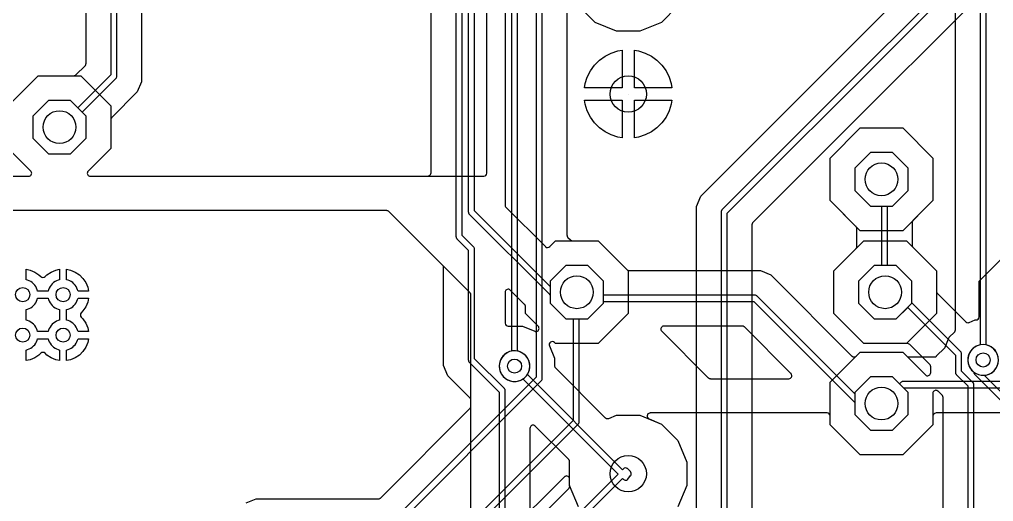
# Model space of a CAD drawing. Header units: millimetres. Extents: x 0 to 100, y 0 to 100.
# Drawn here: x 35.92 to 60, y 36.89 to 48.8 of the extents above; entities that cross this region are included whole.
import ezdxf

# ---------------------------------------------------------------- set-up
doc = ezdxf.new("R2010")
doc.units = ezdxf.units.MM

msp = doc.modelspace()

# ---------------------------------------------------------------- linework, layer by layer
at = {"layer": '16_copper'}
for points in [[(48.232, 39.862, 0.818106), (48.235, 40.605), (48.235, 49.651), (51.87, 53.286), (51.875, 53.293), (51.88, 53.299, 0.087651), (51.89, 53.324), (51.891, 53.331), (51.892, 53.34), (51.892, 65.466), (51.938, 65.478, 1), (51.694, 66.196), (51.648, 66.177, 0.714263), (51.74, 65.466), (51.74, 53.372), (48.105, 49.736), (48.099, 49.729), (48.094, 49.723, 0.087651), (48.084, 49.698), (48.083, 49.691), (48.082, 49.682), (48.082, 40.605), (48.037, 40.592, 0.876976), (48.183, 39.855)], [(56.792, 40.79), (56.048, 41.534), (56.048, 42.586), (56.594, 43.132), (56.599, 43.139), (56.605, 43.146, 0.087651), (56.615, 43.17), (56.615, 43.178), (56.617, 43.186), (56.617, 43.634), (56.615, 43.642), (56.615, 43.651, 0.087654), (56.604, 43.675), (56.6, 43.681), (56.594, 43.688), (55.958, 44.324), (55.958, 45.376), (56.702, 46.12), (57.754, 46.12), (58.498, 45.376), (58.498, 44.324), (58.011, 43.837), (58.005, 43.83), (58, 43.823, 0.087651), (57.99, 43.799), (57.989, 43.791), (57.988, 43.783), (57.988, 43.217), (57.989, 43.209), (57.99, 43.2, 0.087654), (58, 43.176), (58.005, 43.17), (58.011, 43.163), (58.588, 42.586), (58.588, 41.534), (57.844, 40.79)], [(36.368, 42.087), (36.359, 42.122, 0.233169), (36.122, 42.359), (36.087, 42.368), (36.087, 42.627), (36.184, 42.608), (36.299, 42.56), (36.403, 42.491), (36.446, 42.448, 0.414222), (36.554, 42.448), (36.597, 42.491), (36.701, 42.56), (36.816, 42.608), (36.912, 42.627), (36.912, 42.368), (36.878, 42.359, 0.233169), (36.641, 42.122), (36.632, 42.087)], [(37.368, 42.087), (37.359, 42.122, 0.233169), (37.122, 42.359), (37.087, 42.368), (37.087, 42.627), (37.184, 42.608), (37.299, 42.56), (37.403, 42.491), (37.491, 42.403), (37.56, 42.299), (37.608, 42.184), (37.627, 42.087)], [(36.368, 41.087), (36.359, 41.122, 0.233169), (36.122, 41.359), (36.087, 41.368), (36.087, 41.632), (36.122, 41.641, 0.233169), (36.359, 41.878), (36.368, 41.912), (36.632, 41.912), (36.641, 41.878, 0.233169), (36.878, 41.641), (36.912, 41.632), (36.912, 41.368), (36.878, 41.359, 0.233169), (36.641, 41.122), (36.632, 41.087)], [(37.368, 41.087), (37.359, 41.122, 0.233169), (37.122, 41.359), (37.087, 41.368), (37.087, 41.632), (37.122, 41.641, 0.233169), (37.359, 41.878), (37.368, 41.912), (37.627, 41.912), (37.608, 41.816), (37.56, 41.701), (37.491, 41.597), (37.448, 41.554, 0.414222), (37.448, 41.446), (37.491, 41.403), (37.56, 41.299), (37.608, 41.184), (37.627, 41.087)], [(54.937, 39.924), (54.94, 39.924, 0.54841), (55.001, 40.037), (54.996, 40.044), (54.992, 40.05, 0.015772), (54.988, 40.054), (53.84, 41.202), (53.833, 41.207), (53.827, 41.212, 0.087651), (53.802, 41.222), (53.795, 41.223), (53.786, 41.224), (51.852, 41.224), (51.849, 41.224), (51.846, 41.224, 0.54841), (51.785, 41.111), (51.791, 41.104), (51.795, 41.098, 0.015772), (51.798, 41.094), (52.946, 39.946), (52.953, 39.941), (52.959, 39.936, 0.087651), (52.984, 39.926), (52.991, 39.925), (53, 39.924), (54.934, 39.924)], [(36.816, 40.392), (36.701, 40.44), (36.597, 40.509), (36.554, 40.552, 0.414222), (36.446, 40.552), (36.403, 40.509), (36.299, 40.44), (36.184, 40.392), (36.087, 40.373), (36.087, 40.632), (36.122, 40.641, 0.233169), (36.359, 40.878), (36.368, 40.912), (36.632, 40.912), (36.641, 40.878, 0.233169), (36.878, 40.641), (36.912, 40.632), (36.912, 40.373)], [(37.087, 40.632), (37.122, 40.641, 0.233169), (37.359, 40.878), (37.368, 40.912), (37.627, 40.912), (37.608, 40.816), (37.56, 40.701), (37.491, 40.597), (37.403, 40.509), (37.299, 40.44), (37.184, 40.392), (37.087, 40.373)]]:
    msp.add_lwpolyline(points, format="xyb", close=True, dxfattribs=at)
for points in [[(38.176, 57.302), (38.176, 47.428), (37.366, 46.618), (37.184, 46.8), (36.636, 46.8), (36.25, 46.414), (36.25, 45.866), (36.636, 45.48), (37.184, 45.48), (37.57, 45.866), (37.57, 46.414), (37.474, 46.51), (38.306, 47.343), (38.311, 47.349), (38.317, 47.356, 0.087651), (38.327, 47.38), (38.327, 47.388), (38.329, 47.396), (38.329, 57.271)], [(59.665, 51.327), (59.665, 40.757), (59.619, 40.745, 0.876976), (59.766, 40.008), (59.815, 40.014, 0.818106), (59.817, 40.757), (59.817, 51.359)], [(49.454, 49.445), (49.454, 43.47), (49.455, 43.462), (49.456, 43.453, 0.087654), (49.466, 43.429), (49.471, 43.423), (49.476, 43.416), (49.54, 43.352), (49.547, 43.347), (49.553, 43.342, 0.087651), (49.578, 43.332), (49.585, 43.331), (49.594, 43.33), (50.224, 43.33), (50.936, 42.618), (50.943, 42.613), (50.949, 42.608, 0.087651), (50.974, 42.598), (50.981, 42.597), (50.99, 42.596), (54.238, 42.596), (54.49, 42.491), (56.498, 40.484), (56.503, 40.481, 0.163398), (56.547, 40.462), (56.552, 40.462, 0.197377), (56.606, 40.484), (56.702, 40.58), (57.754, 40.58), (57.849, 40.485), (57.856, 40.479), (57.863, 40.474, 0.087651), (57.887, 40.464), (57.895, 40.463), (57.903, 40.462), (58.538, 40.462), (58.547, 40.463), (58.555, 40.464, 0.087654), (58.58, 40.474), (58.585, 40.479), (58.592, 40.485), (58.787, 40.679), (58.789, 40.682), (58.793, 40.686, 0.068916), (58.803, 40.704), (58.903, 40.946), (59.033, 41.075), (59.038, 41.082), (59.043, 41.088, 0.087651), (59.053, 41.113), (59.054, 41.12), (59.055, 41.129), (59.055, 51.043)], [(35.64, 46.666), (36.384, 47.41), (37.265, 47.41), (37.273, 47.411), (37.281, 47.412, 0.087654), (37.306, 47.422), (37.311, 47.427), (37.318, 47.432), (37.544, 47.658), (37.549, 47.665), (37.555, 47.671, 0.087651), (37.565, 47.696), (37.565, 47.703), (37.567, 47.712), (37.567, 49.777), (37.566, 49.779), (37.566, 49.782, 0.54841), (37.453, 49.843), (37.446, 49.838), (37.44, 49.834, 0.015772), (37.437, 49.83), (37.116, 49.51), (36.064, 49.51), (35.32, 50.254)], [(38.938, 50.295), (38.938, 47.26), (38.834, 47.008), (38.202, 46.376), (38.201, 46.375), (38.2, 46.374), (38.199, 46.372), (38.197, 46.37), (38.192, 46.363, 0.087651), (38.182, 46.339), (38.181, 46.331), (38.18, 46.323), (38.18, 45.614), (37.62, 45.054), (37.618, 45.052), (37.616, 45.05, 0.54841), (37.653, 44.927), (37.662, 44.925), (37.669, 44.924, 0.01577), (37.674, 44.924), (47.396, 44.924), (47.402, 44.925, 0.392588), (47.473, 45), (47.473, 49.819)], [(45.164, 36.217), (48.822, 39.875), (48.827, 39.882), (48.832, 39.888, 0.087651), (48.842, 39.913), (48.843, 39.92), (48.844, 39.929), (48.844, 49.803)], [(30.054, 44.924), (36.146, 44.924), (36.149, 44.924), (36.152, 44.924, 0.54841), (36.213, 45.037), (36.207, 45.044), (36.203, 45.05, 0.015772), (36.2, 45.054), (35.64, 45.614)], [(41.522, 36.853), (41.774, 36.957), (44.795, 36.957), (44.803, 36.958), (44.812, 36.959, 0.087654), (44.836, 36.969), (44.842, 36.974), (44.849, 36.979), (47.054, 39.185), (47.059, 39.191), (47.064, 39.198, 0.087651), (47.074, 39.222), (47.075, 39.23), (47.076, 39.238), (47.076, 42), (47.075, 42.008), (47.074, 42.017, 0.087654), (47.064, 42.041), (47.059, 42.047), (47.054, 42.054), (45.054, 44.054), (45.047, 44.059), (45.041, 44.064, 0.087651), (45.016, 44.074), (45.009, 44.075), (45, 44.076), (25.113, 44.076)], [(60.319, 39.853), (57.76, 39.853), (57.751, 39.851), (57.743, 39.851, 0.087654), (57.718, 39.84), (57.713, 39.836), (57.706, 39.83), (57.674, 39.798), (57.501, 39.97), (56.954, 39.97), (56.567, 39.584), (56.567, 39.552), (54.156, 41.964), (54.149, 41.969), (54.143, 41.974, 0.087651), (54.118, 41.984), (54.111, 41.985), (54.102, 41.986), (50.358, 41.986), (50.358, 42.334), (49.971, 42.72), (49.424, 42.72), (49.037, 42.334), (49.037, 41.786), (49.424, 41.4), (49.606, 41.4), (49.606, 38.894), (45.514, 34.801)], [(47.047, 36.119), (49.736, 38.808), (49.741, 38.815), (49.747, 38.821, 0.087651), (49.757, 38.846), (49.757, 38.853), (49.759, 38.862), (49.759, 41.4), (49.971, 41.4), (50.358, 41.786), (50.358, 41.834), (54.07, 41.834), (56.567, 39.337), (56.567, 39.036), (56.954, 38.65), (57.501, 38.65), (57.888, 39.036), (57.888, 39.584), (57.781, 39.69), (57.791, 39.7), (60.35, 39.7)], [(60.968, 39.076), (58.574, 39.076), (58.568, 39.075, 0.392588), (58.498, 39), (58.498, 38.784), (57.754, 38.04), (56.702, 38.04), (55.958, 38.784), (55.958, 39), (55.957, 39.006, 0.392588), (55.882, 39.076), (51.511, 39.076), (51.505, 39.075), (51.498, 39.075, 0.747793), (51.482, 38.93), (51.788, 38.803), (52.195, 38.396), (52.416, 37.864), (52.416, 37.288), (52.195, 36.755)], [(49.74, 36.755), (49.52, 37.288), (49.52, 37.444), (49.52, 37.447), (49.52, 37.45, 0.54841), (49.407, 37.51), (49.4, 37.505), (49.393, 37.501, 0.015772), (49.39, 37.498), (47.946, 36.054)]]:
    msp.add_lwpolyline(points, format="xyb", dxfattribs=at)
for points in [[(48.692, 49.835), (48.692, 39.96), (45.079, 36.347)], [(52.195, 49.135), (51.788, 48.728), (51.256, 48.508), (50.68, 48.508), (50.148, 48.728), (49.74, 49.135)]]:
    msp.add_lwpolyline(points, dxfattribs=at)
for points in [[(49.886, 47.111), (49.903, 47.214), (49.956, 47.378), (50.034, 47.531), (50.135, 47.67), (50.256, 47.791), (50.395, 47.893), (50.549, 47.971), (50.712, 48.024), (50.815, 48.04), (50.815, 47.111)], [(51.12, 47.111), (51.12, 48.04), (51.224, 48.024), (51.387, 47.971), (51.54, 47.893), (51.679, 47.791), (51.801, 47.67), (51.902, 47.531), (51.98, 47.378), (52.033, 47.214), (52.05, 47.111)], [(50.968, 46.958), (50.968, 46.958), (50.968, 46.958), (50.968, 46.958)], [(50.712, 45.893), (50.549, 45.946), (50.395, 46.024), (50.256, 46.125), (50.135, 46.247), (50.034, 46.386), (49.956, 46.539), (49.903, 46.703), (49.886, 46.806), (50.815, 46.806), (50.815, 45.877)], [(51.12, 46.806), (52.05, 46.806), (52.033, 46.703), (51.98, 46.539), (51.902, 46.386), (51.801, 46.247), (51.679, 46.125), (51.54, 46.024), (51.387, 45.946), (51.224, 45.893), (51.12, 45.877)], [(57.978, 41.786), (57.978, 42.334), (57.591, 42.72), (57.379, 42.72), (57.379, 44.19), (57.501, 44.19), (57.888, 44.576), (57.888, 45.124), (57.501, 45.51), (56.954, 45.51), (56.567, 45.124), (56.567, 44.576), (56.954, 44.19), (57.226, 44.19), (57.226, 42.72), (57.044, 42.72), (56.657, 42.334), (56.657, 41.786), (57.044, 41.4), (57.591, 41.4)]]:
    msp.add_lwpolyline(points, close=True, dxfattribs=at)
at = {"layer": '1_copper'}
for points in [[(53.416, 27.584), (53.416, 44.012), (61.666, 52.262), (61.707, 52.238, 1), (62.042, 52.918), (61.996, 52.937, 0.714262), (61.558, 52.369), (53.286, 44.097), (53.281, 44.091), (53.276, 44.084, 0.087651), (53.266, 44.06), (53.265, 44.052), (53.264, 44.044), (53.264, 27.616)], [(61.834, 51.568), (54.048, 43.782), (54.043, 43.775), (54.038, 43.769, 0.087651), (54.028, 43.744), (54.027, 43.737), (54.026, 43.728), (54.026, 27.448)], [(35.64, 46.666), (36.384, 47.41), (37.436, 47.41), (38.18, 46.666), (38.18, 45.614), (37.62, 45.054), (37.618, 45.052), (37.616, 45.05, 0.54841), (37.653, 44.927), (37.662, 44.925), (37.669, 44.924, 0.01577), (37.674, 44.924), (46, 44.924), (46.008, 44.925), (46.017, 44.926, 0.066002), (46.041, 44.936), (46.047, 44.941), (46.054, 44.946), (46.079, 44.971, 0.144304), (46.099, 45.009), (46.1, 45.016), (46.101, 45.025), (46.101, 50.581)], [(46.711, 50.444), (46.711, 43.434), (46.712, 43.426), (46.712, 43.417, 0.087654), (46.723, 43.393), (46.728, 43.387), (46.733, 43.38), (47.015, 43.098), (47.015, 40.386), (47.017, 40.378), (47.017, 40.369, 0.087654), (47.028, 40.345), (47.032, 40.339), (47.038, 40.332), (47.777, 39.592), (47.777, 33.102)], [(47.93, 33.071), (47.93, 39.624), (47.929, 39.632), (47.928, 39.641, 0.087654), (47.918, 39.665), (47.913, 39.671), (47.907, 39.678), (47.168, 40.418), (47.168, 43.129), (47.167, 43.138), (47.166, 43.146, 0.087654), (47.156, 43.171), (47.151, 43.176), (47.145, 43.183), (46.863, 43.466), (46.863, 50.413)], [(47.015, 50.292), (47.015, 44.044), (47.017, 44.035), (47.017, 44.027, 0.087654), (47.028, 44.002), (47.032, 43.997), (47.038, 43.99), (49.019, 42.009), (49.026, 42.003), (49.032, 41.998, 0.01577), (49.036, 41.995), (49.037, 41.995), (49.037, 41.786), (49.424, 41.4), (49.971, 41.4), (50.358, 41.786), (50.358, 42.334), (49.971, 42.72), (49.424, 42.72), (49.037, 42.334), (49.037, 42.205), (47.168, 44.075), (47.168, 50.26)], [(47.924, 50), (47.924, 44.213), (47.925, 44.204), (47.926, 44.196, 0.087654), (47.936, 44.171), (47.941, 44.166), (47.946, 44.159), (48.92, 43.186), (48.924, 43.182, 0.39257), (49.027, 43.186), (49.172, 43.33), (50.224, 43.33), (50.968, 42.586), (50.968, 41.534), (50.224, 40.79), (49.172, 40.79), (49.144, 40.817, 0.820685), (49.02, 40.734), (49.146, 40.43), (49.146, 40.247), (49.147, 40.239), (49.148, 40.23, 0.087654), (49.158, 40.206), (49.163, 40.2), (49.169, 40.193), (50.402, 38.959), (50.404, 38.958), (50.405, 38.957, 0.218345), (50.465, 38.938), (50.476, 38.94), (50.483, 38.942, 0.007884), (50.485, 38.943), (50.68, 39.023), (51.256, 39.023), (51.788, 38.803), (52.195, 38.396), (52.416, 37.864), (52.416, 37.288), (52.195, 36.755)], [(30.054, 44.924), (36.146, 44.924), (36.149, 44.924), (36.152, 44.924, 0.54841), (36.213, 45.037), (36.207, 45.044), (36.203, 45.05, 0.015772), (36.2, 45.054), (35.64, 45.614)], [(47.076, 33.295), (47.076, 39.4), (47.075, 39.408), (47.074, 39.417, 0.087654), (47.064, 39.441), (47.059, 39.447), (47.054, 39.454), (46.51, 39.998), (46.406, 40.25), (46.406, 42.67), (46.405, 42.679), (46.404, 42.687, 0.087654), (46.394, 42.712), (46.389, 42.717), (46.383, 42.724), (45.054, 44.054), (45.047, 44.059), (45.041, 44.064, 0.087651), (45.016, 44.074), (45.009, 44.075), (45, 44.076), (20.032, 44.076)], [(58.75, 25.01), (58.75, 39.461), (58.749, 39.469), (58.748, 39.478, 0.087664), (58.738, 39.502), (58.733, 39.508), (58.728, 39.515), (58.628, 39.615), (58.626, 39.616), (58.624, 39.618, 0.54841), (58.501, 39.581), (58.5, 39.573), (58.498, 39.566, 0.015781), (58.498, 39.561), (58.498, 38.784), (57.754, 38.04), (56.702, 38.04), (55.958, 38.784), (55.958, 39.836), (56.702, 40.58), (57.754, 40.58), (58.315, 40.019), (58.318, 40.017), (58.319, 40.015, 0.54841), (58.443, 40.052), (58.444, 40.06), (58.445, 40.068, 0.01577), (58.445, 40.072), (58.445, 40.223), (58.444, 40.231), (58.444, 40.24, 0.087654), (58.433, 40.264), (58.428, 40.27), (58.423, 40.277), (57.931, 40.769), (57.926, 40.772, 0.212029), (57.866, 40.79), (56.792, 40.79), (56.048, 41.534), (56.048, 42.586), (56.792, 43.33), (57.844, 43.33), (58.588, 42.586), (58.588, 42.083), (58.589, 42.077, 0.005426), (58.589, 42.076), (58.589, 42.075), (58.59, 42.066, 0.087654), (58.6, 42.042), (58.605, 42.036), (58.61, 42.029), (59.311, 41.328), (59.313, 41.327), (59.314, 41.326, 0.218345), (59.374, 41.306), (59.384, 41.309), (59.392, 41.311, 0.007894), (59.394, 41.312), (59.544, 41.374), (59.563, 41.374, 0.414214), (59.639, 41.45), (59.639, 42.332), (60.383, 43.076)], [(59.512, 25.178), (59.512, 39.776), (59.511, 39.785), (59.51, 39.793, 0.087654), (59.5, 39.818), (59.495, 39.823), (59.49, 39.83), (59.207, 40.113), (59.207, 40.538), (59.206, 40.547), (59.206, 40.555, 0.087654), (59.195, 40.58), (59.19, 40.585), (59.185, 40.592), (57.978, 41.799), (57.978, 42.334), (57.591, 42.72), (57.044, 42.72), (56.657, 42.334), (56.657, 41.786), (57.044, 41.4), (57.591, 41.4), (57.877, 41.685), (59.055, 40.507), (59.055, 40.081), (59.056, 40.073), (59.057, 40.064, 0.087654), (59.067, 40.04), (59.072, 40.034), (59.077, 40.027), (59.36, 39.745), (59.36, 25.146)], [(62.995, 36.782), (59.769, 40.008), (59.815, 40.014, 1), (59.667, 40.758), (59.619, 40.745, 0.534512), (59.456, 40.136), (59.491, 40.101), (59.512, 40.085), (59.512, 40.081, 0.14431), (59.524, 40.04), (59.529, 40.034), (59.535, 40.027), (62.865, 36.697)], [(48.997, 35.63), (50.825, 37.459), (50.848, 37.437, 0.374462), (50.948, 37.43), (50.952, 37.435), (50.962, 37.444), (51.028, 37.529), (51.028, 37.529), (51.029, 37.53, 0.294752), (51.035, 37.612), (51.026, 37.624), (51.022, 37.629, 0.001595), (51.022, 37.629), (50.956, 37.696), (50.951, 37.7), (50.947, 37.704, 0.371209), (50.848, 37.697), (50.825, 37.674), (48.475, 40.025), (48.498, 40.066, 1), (47.818, 40.401), (47.8, 40.355, 0.714262), (48.367, 39.917), (50.718, 37.567), (48.867, 35.715)], [(48.669, 36.381), (49.501, 37.212), (49.502, 37.213), (49.503, 37.214, 0.204328), (49.522, 37.274), (49.52, 37.283), (49.52, 37.87), (49.519, 37.879), (49.518, 37.887, 0.087654), (49.508, 37.912), (49.503, 37.917), (49.498, 37.924), (48.669, 38.753), (48.667, 38.754), (48.665, 38.757, 0.54841), (48.542, 38.719), (48.541, 38.711), (48.54, 38.704, 0.01577), (48.539, 38.699), (48.539, 36.434)]]:
    msp.add_lwpolyline(points, format="xyb", dxfattribs=at)
for points in [[(52.654, 27.9), (52.654, 44.18), (52.759, 44.432), (60.864, 52.538)], [(52.195, 49.135), (51.788, 48.728), (51.256, 48.508), (50.68, 48.508), (50.148, 48.728), (49.74, 49.135)]]:
    msp.add_lwpolyline(points, dxfattribs=at)
for points in [[(49.886, 47.111), (49.903, 47.214), (49.956, 47.378), (50.034, 47.531), (50.135, 47.67), (50.256, 47.791), (50.395, 47.893), (50.549, 47.971), (50.712, 48.024), (50.815, 48.04), (50.815, 47.111)], [(51.12, 47.111), (51.12, 48.04), (51.224, 48.024), (51.387, 47.971), (51.54, 47.893), (51.679, 47.791), (51.801, 47.67), (51.902, 47.531), (51.98, 47.378), (52.033, 47.214), (52.05, 47.111)], [(50.968, 46.958), (50.968, 46.958), (50.968, 46.958), (50.968, 46.958)], [(37.57, 45.866), (37.57, 46.414), (37.184, 46.8), (36.636, 46.8), (36.25, 46.414), (36.25, 45.866), (36.636, 45.48), (37.184, 45.48)], [(50.712, 45.893), (50.549, 45.946), (50.395, 46.024), (50.256, 46.125), (50.135, 46.247), (50.034, 46.386), (49.956, 46.539), (49.903, 46.703), (49.886, 46.806), (50.815, 46.806), (50.815, 45.877)], [(51.12, 46.806), (52.05, 46.806), (52.033, 46.703), (51.98, 46.539), (51.902, 46.386), (51.801, 46.247), (51.679, 46.125), (51.54, 46.024), (51.387, 45.946), (51.224, 45.893), (51.12, 45.877)], [(56.702, 43.58), (55.958, 44.324), (55.958, 45.376), (56.702, 46.12), (57.754, 46.12), (58.498, 45.376), (58.498, 44.324), (57.754, 43.58)], [(57.888, 44.576), (57.888, 45.124), (57.501, 45.51), (56.954, 45.51), (56.567, 45.124), (56.567, 44.576), (56.954, 44.19), (57.501, 44.19)], [(57.888, 39.036), (57.888, 39.584), (57.501, 39.97), (56.954, 39.97), (56.567, 39.584), (56.567, 39.036), (56.954, 38.65), (57.501, 38.65)]]:
    msp.add_lwpolyline(points, close=True, dxfattribs=at)
for points in [[(36.368, 42.087), (36.359, 42.122, 0.233169), (36.122, 42.359), (36.087, 42.368), (36.087, 42.627), (36.184, 42.608), (36.299, 42.56), (36.403, 42.491), (36.446, 42.448, 0.414222), (36.554, 42.448), (36.597, 42.491), (36.701, 42.56), (36.816, 42.608), (36.912, 42.627), (36.912, 42.368), (36.878, 42.359, 0.233169), (36.641, 42.122), (36.632, 42.087)], [(37.368, 42.087), (37.359, 42.122, 0.233169), (37.122, 42.359), (37.087, 42.368), (37.087, 42.627), (37.184, 42.608), (37.299, 42.56), (37.403, 42.491), (37.491, 42.403), (37.56, 42.299), (37.608, 42.184), (37.627, 42.087)], [(36.368, 41.087), (36.359, 41.122, 0.233169), (36.122, 41.359), (36.087, 41.368), (36.087, 41.632), (36.122, 41.641, 0.233169), (36.359, 41.878), (36.368, 41.912), (36.632, 41.912), (36.641, 41.878, 0.233169), (36.878, 41.641), (36.912, 41.632), (36.912, 41.368), (36.878, 41.359, 0.233169), (36.641, 41.122), (36.632, 41.087)], [(37.368, 41.087), (37.359, 41.122, 0.233169), (37.122, 41.359), (37.087, 41.368), (37.087, 41.632), (37.122, 41.641, 0.233169), (37.359, 41.878), (37.368, 41.912), (37.627, 41.912), (37.608, 41.816), (37.56, 41.701), (37.491, 41.597), (37.448, 41.554, 0.414222), (37.448, 41.446), (37.491, 41.403), (37.56, 41.299), (37.608, 41.184), (37.627, 41.087)], [(48.698, 41.091), (48.702, 41.091, 0.604755), (48.742, 41.22), (48.428, 41.534), (48.428, 41.706), (48.427, 41.714), (48.426, 41.723, 0.01577), (48.425, 41.727), (48.421, 41.735), (48.42, 41.738), (48.42, 41.739), (48.42, 41.739), (48.418, 41.743, 0.015774), (48.416, 41.747), (48.411, 41.753), (48.411, 41.753), (48.408, 41.757), (48.407, 41.758), (48.406, 41.76), (48.054, 42.111), (48.052, 42.113), (48.05, 42.115, 0.54841), (47.927, 42.078), (47.925, 42.07), (47.924, 42.062, 0.01577), (47.924, 42.058), (47.924, 41.298), (47.925, 41.292, 0.392588), (48, 41.221), (48.355, 41.221), (48.659, 41.095), (48.666, 41.094), (48.672, 41.091, 0.071784), (48.694, 41.09)], [(36.816, 40.392), (36.701, 40.44), (36.597, 40.509), (36.554, 40.552, 0.414222), (36.446, 40.552), (36.403, 40.509), (36.299, 40.44), (36.184, 40.392), (36.087, 40.373), (36.087, 40.632), (36.122, 40.641, 0.233169), (36.359, 40.878), (36.368, 40.912), (36.632, 40.912), (36.641, 40.878, 0.233169), (36.878, 40.641), (36.912, 40.632), (36.912, 40.373)], [(37.087, 40.632), (37.122, 40.641, 0.233169), (37.359, 40.878), (37.368, 40.912), (37.627, 40.912), (37.608, 40.816), (37.56, 40.701), (37.491, 40.597), (37.403, 40.509), (37.299, 40.44), (37.184, 40.392), (37.087, 40.373)]]:
    msp.add_lwpolyline(points, format="xyb", close=True, dxfattribs=at)
at = {"layer": 'drills_PTH'}
for centre, radius in [((50.968, 46.958), 0.45), ((36.91, 46.14), 0.406), ((57.228, 44.85), 0.406), ((49.698, 42.06), 0.406), ((57.318, 42.06), 0.406), ((57.228, 39.31), 0.406), ((50.968, 37.576), 0.45)]:
    msp.add_circle(centre, radius, dxfattribs=at)
at = {"layer": 'drills_via_1_16'}
for centre in [(36, 42), (37, 42), (36, 41), (37, 41), (59.741, 40.386), (48.158, 40.234)]:
    msp.add_circle(centre, 0.175, dxfattribs=at)

doc.saveas('drawing.dxf')
